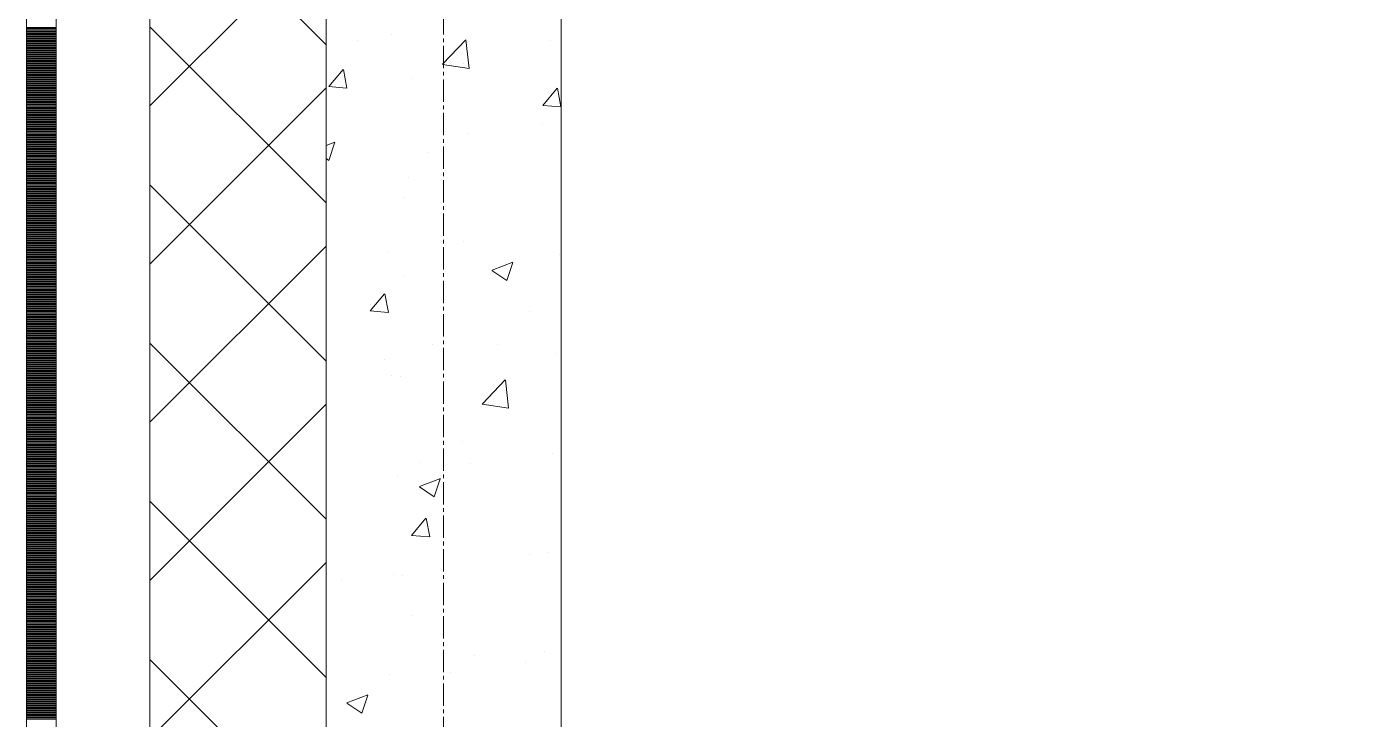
# Model space of a CAD drawing. Header units: millimetres. Extents: x 538266 to 1167394, y 114608 to 637157.
# Drawn here: x 828883 to 830013, y 193485 to 194075 of the extents above; entities that cross this region are included whole.
import ezdxf
from ezdxf.enums import TextEntityAlignment as Align

# ---------------------------------------------------------------- set-up
doc = ezdxf.new("R2010")
doc.units = ezdxf.units.MM
doc.linetypes.add('CENTER2', pattern=[28.575, 19.05, -3.175, 3.175, -3.175])
doc.linetypes.add('DASHED', pattern=[19.05, 12.7, -6.35])
doc.layers.get('Defpoints').update_dxf_attribs({"color": 140})
doc.layers.add('АР_Делит', color=120, linetype='Continuous', lineweight=0, plot=False)
for name, color, linetype, lineweight in [('АР_Стены ПЕНОблок', 52, 'Continuous', 20), ('АР_Тонкая', 254, 'Continuous', 5), ('АР_Утеплитель', 31, 'Continuous', 0), ('АР_Штриховка', 8, 'Continuous', 0)]:
    doc.layers.add(name, color=color, linetype=linetype, lineweight=lineweight)
doc.layers.add('РД_Оси_100', color=7, linetype='Continuous', lineweight=0, true_color=0x525252)
doc.styles.add('style1', font='ARIALN.TTF')

# ---------------------------------------------------------------- blocks, each defined once
blk = doc.blocks.new('2_этаж')
at = {"layer": 'АР_Стены ПЕНОблок', "color": 18, "linetype": 'Continuous', "lineweight": 20, "true_color": 0x000000}
for p, q in [((672773.6, 213213.2), (672773.6, 137013.2)), ((672973.6, 137013.2), (672973.6, 213213.2))]:
    blk.add_line(p, q, dxfattribs=at)
at = {"layer": 'АР_Тонкая', "color": 18, "linetype": 'Continuous', "lineweight": 5, "true_color": 0x000000}
for p, q in [((672518.6, 213213.2), (672518.6, 137013.2)), ((672543.6, 213213.2), (672543.6, 137013.2)), ((672543.6, 137013.2), (672543.6, 213213.2)), ((672623.6, 137013.2), (672623.6, 213213.2))]:
    blk.add_line(p, q, dxfattribs=at)
at = {"layer": 'АР_Утеплитель', "color": 18, "linetype": 'Continuous', "lineweight": 0, "true_color": 0x000000}
for p, q in [((672623.6, 213213.2), (672623.6, 137013.2)), ((672773.6, 137013.2), (672773.6, 213213.2))]:
    blk.add_line(p, q, dxfattribs=at)
at = {"layer": 'АР_Штриховка', "color": 18, "linetype": 'Continuous', "lineweight": 0, "true_color": 0x000000}
for p, q in [((672773.6, 194059.3), (672623.6, 194209.3)), ((672623.6, 194007.2), (672773.6, 194157.2)), ((672518.6, 194074), (672543.6, 194074)), ((672518.6, 194073), (672543.6, 194073)), ((672518.6, 194072), (672543.6, 194072)), ((672518.6, 194071), (672543.6, 194071)), ((672518.6, 194070), (672543.6, 194070)), ((672518.6, 194069), (672543.6, 194069)), ((672518.6, 194068), (672543.6, 194068)), ((672518.6, 194067), (672543.6, 194067)), ((672518.6, 194066), (672543.6, 194066)), ((672518.6, 194065), (672543.6, 194065)), ((672773.6, 193924.6), (672623.6, 194074.6)), ((672828.9, 194068.3), (672828.9, 194068.3)), ((672518.6, 194064), (672543.6, 194064)), ((672518.6, 194063), (672543.6, 194063)), ((672518.6, 194062), (672543.6, 194062)), ((672518.6, 194061), (672543.6, 194061)), ((672518.6, 194060), (672543.6, 194060)), ((672518.6, 194059), (672543.6, 194059)), ((672518.6, 194058), (672543.6, 194058)), ((672518.6, 194057), (672543.6, 194057)), ((672518.6, 194056), (672543.6, 194056)), ((672518.6, 194055), (672543.6, 194055)), ((672518.6, 194054), (672543.6, 194054)), ((672800.1, 194062.5), (672800.1, 194062.5)), ((672872.6, 194042.7), (672892.4, 194063.4)), ((672895.2, 194039.2), (672892.4, 194063.4)), ((672964.5, 194062.6), (672964.5, 194062.6)), ((672518.6, 194053), (672543.6, 194053)), ((672518.6, 194052), (672543.6, 194052)), ((672518.6, 194051), (672543.6, 194051)), ((672518.6, 194050), (672543.6, 194050)), ((672518.6, 194049), (672543.6, 194049)), ((672518.6, 194048), (672543.6, 194048)), ((672518.6, 194047), (672543.6, 194047)), ((672518.6, 194046), (672543.6, 194046)), ((672518.6, 194045), (672543.6, 194045)), ((672518.6, 194044), (672543.6, 194044)), ((672518.6, 194043), (672543.6, 194043)), ((672872.6, 194042.6), (672895.2, 194039.1)), ((672890.4, 194043.3), (672890.4, 194043.3)), ((672518.6, 194042), (672543.6, 194042)), ((672518.6, 194041), (672543.6, 194041)), ((672518.6, 194040), (672543.6, 194040)), ((672518.6, 194039), (672543.6, 194039)), ((672518.6, 194038), (672543.6, 194038)), ((672518.6, 194037), (672543.6, 194037)), ((672518.6, 194036), (672543.6, 194036)), ((672518.6, 194035), (672543.6, 194035)), ((672518.6, 194034), (672543.6, 194034)), ((672518.6, 194033), (672543.6, 194033)), ((672518.6, 194032), (672543.6, 194032)), ((672775.8, 194023.7), (672788, 194038.3)), ((672791.2, 194022.4), (672788.3, 194038.3)), ((672518.6, 194031), (672543.6, 194031)), ((672518.6, 194030), (672543.6, 194030)), ((672518.6, 194029), (672543.6, 194029)), ((672518.6, 194028), (672543.6, 194028)), ((672518.6, 194027), (672543.6, 194027)), ((672518.6, 194026), (672543.6, 194026)), ((672518.6, 194025), (672543.6, 194025)), ((672518.6, 194024), (672543.6, 194024)), ((672518.6, 194023), (672543.6, 194023)), ((672518.6, 194022), (672543.6, 194022)), ((672518.6, 194021), (672543.6, 194021)), ((672518.6, 194020), (672543.6, 194020)), ((672623.6, 193872.5), (672773.6, 194022.5)), ((672775.8, 194023.7), (672791, 194022.3)), ((672846.4, 194030.7), (672846.4, 194030.7)), ((672958, 194007.7), (672970.2, 194022.3)), ((672973.4, 194006.4), (672970.5, 194022.4)), ((672518.6, 194019), (672543.6, 194019)), ((672518.6, 194018), (672543.6, 194018)), ((672518.6, 194017), (672543.6, 194017)), ((672518.6, 194016), (672543.6, 194016)), ((672518.6, 194015), (672543.6, 194015)), ((672518.6, 194014), (672543.6, 194014)), ((672518.6, 194013), (672543.6, 194013)), ((672518.6, 194012), (672543.6, 194012)), ((672518.6, 194011), (672543.6, 194011)), ((672518.6, 194010), (672543.6, 194010)), ((672518.6, 194009), (672543.6, 194009)), ((672518.6, 194008), (672543.6, 194008)), ((672518.6, 194007), (672543.6, 194007)), ((672518.6, 194006), (672543.6, 194006)), ((672518.6, 194005), (672543.6, 194005)), ((672518.6, 194004), (672543.6, 194004)), ((672518.6, 194003), (672543.6, 194003)), ((672518.6, 194002), (672543.6, 194002)), ((672518.6, 194001), (672543.6, 194001)), ((672518.6, 194000), (672543.6, 194000)), ((672518.6, 193999), (672543.6, 193999)), ((672518.6, 193998), (672543.6, 193998)), ((672958, 194007.7), (672973.2, 194006.4)), ((672518.6, 193997), (672543.6, 193997)), ((672518.6, 193996), (672543.6, 193996)), ((672518.6, 193995), (672543.6, 193995)), ((672518.6, 193994), (672543.6, 193994)), ((672518.6, 193993), (672543.6, 193993)), ((672518.6, 193992), (672543.6, 193992)), ((672518.6, 193991), (672543.6, 193991)), ((672518.6, 193990), (672543.6, 193990)), ((672518.6, 193989), (672543.6, 193989)), ((672518.6, 193988), (672543.6, 193988)), ((672518.6, 193987), (672543.6, 193987)), ((672518.6, 193986), (672543.6, 193986)), ((672957.3, 193991.8), (672957.3, 193991.8)), ((672518.6, 193985), (672543.6, 193985)), ((672518.6, 193984), (672543.6, 193984)), ((672518.6, 193983), (672543.6, 193983)), ((672518.6, 193982), (672543.6, 193982)), ((672518.6, 193981), (672543.6, 193981)), ((672518.6, 193980), (672543.6, 193980)), ((672518.6, 193979), (672543.6, 193979)), ((672518.6, 193978), (672543.6, 193978)), ((672518.6, 193977), (672543.6, 193977)), ((672518.6, 193976), (672543.6, 193976)), ((672518.6, 193975), (672543.6, 193975)), ((672773.6, 193973.5), (672781, 193976.3)), ((672775.8, 193960.8), (672780.9, 193976.2)), ((672893.7, 193983.4), (672893.7, 193983.4)), ((672518.6, 193974), (672543.6, 193974)), ((672518.6, 193973), (672543.6, 193973)), ((672518.6, 193972), (672543.6, 193972)), ((672518.6, 193971), (672543.6, 193971)), ((672518.6, 193970), (672543.6, 193970)), ((672518.6, 193969), (672543.6, 193969)), ((672518.6, 193968), (672543.6, 193968)), ((672518.6, 193967), (672543.6, 193967)), ((672518.6, 193966), (672543.6, 193966)), ((672518.6, 193965), (672543.6, 193965)), ((672518.6, 193964), (672543.6, 193964)), ((672860.4, 193967.6), (672860.4, 193967.6)), ((672518.6, 193963), (672543.6, 193963)), ((672518.6, 193962), (672543.6, 193962)), ((672518.6, 193961), (672543.6, 193961)), ((672518.6, 193960), (672543.6, 193960)), ((672518.6, 193959), (672543.6, 193959)), ((672518.6, 193958), (672543.6, 193958)), ((672518.6, 193957), (672543.6, 193957)), ((672518.6, 193956), (672543.6, 193956)), ((672518.6, 193955), (672543.6, 193955)), ((672518.6, 193954), (672543.6, 193954)), ((672518.6, 193953), (672543.6, 193953)), ((672518.6, 193952), (672543.6, 193952)), ((672773.6, 193962.3), (672775.7, 193960.8)), ((672518.6, 193951), (672543.6, 193951)), ((672518.6, 193950), (672543.6, 193950)), ((672518.6, 193949), (672543.6, 193949)), ((672518.6, 193948), (672543.6, 193948)), ((672518.6, 193947), (672543.6, 193947)), ((672518.6, 193946), (672543.6, 193946)), ((672518.6, 193945), (672543.6, 193945)), ((672518.6, 193944), (672543.6, 193944)), ((672518.6, 193943), (672543.6, 193943)), ((672518.6, 193942), (672543.6, 193942)), ((672518.6, 193941), (672543.6, 193941)), ((672843.3, 193946.2), (672843.3, 193946.2)), ((672518.6, 193940), (672543.6, 193940)), ((672518.6, 193939), (672543.6, 193939)), ((672518.6, 193938), (672543.6, 193938)), ((672518.6, 193937), (672543.6, 193937)), ((672518.6, 193936), (672543.6, 193936)), ((672518.6, 193935), (672543.6, 193935)), ((672518.6, 193934), (672543.6, 193934)), ((672518.6, 193933), (672543.6, 193933)), ((672518.6, 193932), (672543.6, 193932)), ((672518.6, 193931), (672543.6, 193931)), ((672518.6, 193930), (672543.6, 193930)), ((672773.6, 193789.9), (672623.6, 193939.9)), ((672518.6, 193929), (672543.6, 193929)), ((672518.6, 193928), (672543.6, 193928)), ((672518.6, 193927), (672543.6, 193927)), ((672518.6, 193926), (672543.6, 193926)), ((672518.6, 193925), (672543.6, 193925)), ((672518.6, 193924), (672543.6, 193924)), ((672518.6, 193923), (672543.6, 193923)), ((672518.6, 193922), (672543.6, 193922)), ((672518.6, 193921), (672543.6, 193921)), ((672518.6, 193920), (672543.6, 193920)), ((672518.6, 193919), (672543.6, 193919)), ((672518.6, 193918), (672543.6, 193918)), ((672839.3, 193929), (672839.3, 193929)), ((672518.6, 193917), (672543.6, 193917)), ((672518.6, 193916), (672543.6, 193916)), ((672518.6, 193915), (672543.6, 193915)), ((672518.6, 193914), (672543.6, 193914)), ((672518.6, 193913), (672543.6, 193913)), ((672518.6, 193912), (672543.6, 193912)), ((672518.6, 193911), (672543.6, 193911)), ((672518.6, 193910), (672543.6, 193910)), ((672518.6, 193909), (672543.6, 193909)), ((672518.6, 193908), (672543.6, 193908)), ((672518.6, 193907), (672543.6, 193907)), ((672518.6, 193906), (672543.6, 193906)), ((672518.6, 193905), (672543.6, 193905)), ((672518.6, 193904), (672543.6, 193904)), ((672518.6, 193903), (672543.6, 193903)), ((672518.6, 193902), (672543.6, 193902)), ((672518.6, 193901), (672543.6, 193901)), ((672518.6, 193900), (672543.6, 193900)), ((672518.6, 193899), (672543.6, 193899)), ((672518.6, 193898), (672543.6, 193898)), ((672518.6, 193897), (672543.6, 193897)), ((672518.6, 193896), (672543.6, 193896)), ((672518.6, 193895), (672543.6, 193895)), ((672518.6, 193894), (672543.6, 193894)), ((672518.6, 193893), (672543.6, 193893)), ((672518.6, 193892), (672543.6, 193892)), ((672518.6, 193891), (672543.6, 193891)), ((672518.6, 193890), (672543.6, 193890)), ((672518.6, 193889), (672543.6, 193889)), ((672518.6, 193888), (672543.6, 193888)), ((672518.6, 193887), (672543.6, 193887)), ((672518.6, 193886), (672543.6, 193886)), ((672518.6, 193885), (672543.6, 193885)), ((672623.6, 193737.8), (672773.6, 193887.8)), ((672890.4, 193891.6), (672890.4, 193891.6)), ((672518.6, 193884), (672543.6, 193884)), ((672518.6, 193883), (672543.6, 193883)), ((672518.6, 193882), (672543.6, 193882)), ((672518.6, 193881), (672543.6, 193881)), ((672518.6, 193880), (672543.6, 193880)), ((672518.6, 193879), (672543.6, 193879)), ((672518.6, 193878), (672543.6, 193878)), ((672518.6, 193877), (672543.6, 193877)), ((672518.6, 193876), (672543.6, 193876)), ((672518.6, 193875), (672543.6, 193875)), ((672518.6, 193874), (672543.6, 193874)), ((672518.6, 193873), (672543.6, 193873)), ((672826.9, 193883.3), (672826.9, 193883.3)), ((672914.8, 193867.2), (672932.6, 193874.1)), ((672927.4, 193858.6), (672932.5, 193873.9)), ((672972.2, 193880.6), (672972.2, 193880.6)), ((672518.6, 193872), (672543.6, 193872)), ((672518.6, 193871), (672543.6, 193871)), ((672518.6, 193870), (672543.6, 193870)), ((672518.6, 193869), (672543.6, 193869)), ((672518.6, 193868), (672543.6, 193868)), ((672518.6, 193867), (672543.6, 193867)), ((672518.6, 193866), (672543.6, 193866)), ((672518.6, 193865), (672543.6, 193865)), ((672518.6, 193864), (672543.6, 193864)), ((672518.6, 193863), (672543.6, 193863)), ((672518.6, 193862), (672543.6, 193862)), ((672840.3, 193861.6), (672840.3, 193861.6)), ((672914.7, 193867.1), (672927.4, 193858.6)), ((672518.6, 193861), (672543.6, 193861)), ((672518.6, 193860), (672543.6, 193860)), ((672518.6, 193859), (672543.6, 193859)), ((672518.6, 193858), (672543.6, 193858)), ((672518.6, 193857), (672543.6, 193857)), ((672518.6, 193856), (672543.6, 193856)), ((672518.6, 193855), (672543.6, 193855)), ((672518.6, 193854), (672543.6, 193854)), ((672518.6, 193853), (672543.6, 193853)), ((672518.6, 193852), (672543.6, 193852)), ((672518.6, 193851), (672543.6, 193851)), ((672518.6, 193850), (672543.6, 193850)), ((672518.6, 193849), (672543.6, 193849)), ((672518.6, 193848), (672543.6, 193848)), ((672518.6, 193847), (672543.6, 193847)), ((672518.6, 193846), (672543.6, 193846)), ((672518.6, 193845), (672543.6, 193845)), ((672518.6, 193844), (672543.6, 193844)), ((672518.6, 193843), (672543.6, 193843)), ((672518.6, 193842), (672543.6, 193842)), ((672518.6, 193841), (672543.6, 193841)), ((672518.6, 193840), (672543.6, 193840)), ((672518.6, 193839), (672543.6, 193839)), ((672811, 193832.6), (672823.3, 193847.2)), ((672826.5, 193831.3), (672823.5, 193847.2)), ((672518.6, 193838), (672543.6, 193838)), ((672518.6, 193837), (672543.6, 193837)), ((672518.6, 193836), (672543.6, 193836)), ((672518.6, 193835), (672543.6, 193835)), ((672518.6, 193834), (672543.6, 193834)), ((672518.6, 193833), (672543.6, 193833)), ((672518.6, 193832), (672543.6, 193832)), ((672518.6, 193831), (672543.6, 193831)), ((672518.6, 193830), (672543.6, 193830)), ((672518.6, 193829), (672543.6, 193829)), ((672518.6, 193828), (672543.6, 193828)), ((672810.9, 193837.8), (672810.9, 193837.8)), ((672811, 193832.6), (672826.2, 193831.3)), ((672946.5, 193832.1), (672946.5, 193832.1)), ((672518.6, 193827), (672543.6, 193827)), ((672518.6, 193826), (672543.6, 193826)), ((672518.6, 193825), (672543.6, 193825)), ((672518.6, 193824), (672543.6, 193824)), ((672518.6, 193823), (672543.6, 193823)), ((672518.6, 193822), (672543.6, 193822)), ((672518.6, 193821), (672543.6, 193821)), ((672518.6, 193820), (672543.6, 193820)), ((672518.6, 193819), (672543.6, 193819)), ((672518.6, 193818), (672543.6, 193818)), ((672518.6, 193817), (672543.6, 193817)), ((672518.6, 193816), (672543.6, 193816)), ((672518.6, 193815), (672543.6, 193815)), ((672518.6, 193814), (672543.6, 193814)), ((672518.6, 193813), (672543.6, 193813)), ((672518.6, 193812), (672543.6, 193812)), ((672518.6, 193811), (672543.6, 193811)), ((672518.6, 193810), (672543.6, 193810)), ((672518.6, 193809), (672543.6, 193809)), ((672518.6, 193808), (672543.6, 193808)), ((672518.6, 193807), (672543.6, 193807)), ((672518.6, 193806), (672543.6, 193806)), ((672518.6, 193805), (672543.6, 193805)), ((672773.6, 193655.2), (672623.6, 193805.2)), ((672518.6, 193804), (672543.6, 193804)), ((672518.6, 193803), (672543.6, 193803)), ((672518.6, 193802), (672543.6, 193802)), ((672518.6, 193801), (672543.6, 193801)), ((672518.6, 193800), (672543.6, 193800)), ((672518.6, 193799), (672543.6, 193799)), ((672518.6, 193798), (672543.6, 193798)), ((672518.6, 193797), (672543.6, 193797)), ((672518.6, 193796), (672543.6, 193796)), ((672518.6, 193795), (672543.6, 193795)), ((672518.6, 193794), (672543.6, 193794)), ((672864.5, 193803.7), (672864.5, 193803.7)), ((672919.8, 193804.1), (672919.8, 193804.1)), ((672969.1, 193796.1), (672969.1, 193796.1)), ((672518.6, 193793), (672543.6, 193793)), ((672518.6, 193792), (672543.6, 193792)), ((672518.6, 193791), (672543.6, 193791)), ((672518.6, 193790), (672543.6, 193790)), ((672518.6, 193789), (672543.6, 193789)), ((672518.6, 193788), (672543.6, 193788)), ((672518.6, 193787), (672543.6, 193787)), ((672518.6, 193786), (672543.6, 193786)), ((672518.6, 193785), (672543.6, 193785)), ((672518.6, 193784), (672543.6, 193784)), ((672518.6, 193783), (672543.6, 193783)), ((672823.6, 193791.5), (672823.6, 193791.5)), ((672518.6, 193782), (672543.6, 193782)), ((672518.6, 193781), (672543.6, 193781)), ((672518.6, 193780), (672543.6, 193780)), ((672518.6, 193779), (672543.6, 193779)), ((672518.6, 193778), (672543.6, 193778)), ((672518.6, 193777), (672543.6, 193777)), ((672518.6, 193776), (672543.6, 193776)), ((672518.6, 193775), (672543.6, 193775)), ((672518.6, 193774), (672543.6, 193774)), ((672518.6, 193773), (672543.6, 193773)), ((672518.6, 193772), (672543.6, 193772)), ((672828.8, 193777.4), (672828.8, 193777.4)), ((672837.2, 193777), (672837.2, 193777)), ((672906.3, 193753.3), (672926, 193773.9)), ((672928.9, 193749.8), (672926.1, 193773.9)), ((672518.6, 193771), (672543.6, 193771)), ((672518.6, 193770), (672543.6, 193770)), ((672518.6, 193769), (672543.6, 193769)), ((672518.6, 193768), (672543.6, 193768)), ((672518.6, 193767), (672543.6, 193767)), ((672518.6, 193766), (672543.6, 193766)), ((672518.6, 193765), (672543.6, 193765)), ((672518.6, 193764), (672543.6, 193764)), ((672518.6, 193763), (672543.6, 193763)), ((672518.6, 193762), (672543.6, 193762)), ((672518.6, 193761), (672543.6, 193761)), ((672518.6, 193760), (672543.6, 193760)), ((672518.6, 193759), (672543.6, 193759)), ((672518.6, 193758), (672543.6, 193758)), ((672518.6, 193757), (672543.6, 193757)), ((672518.6, 193756), (672543.6, 193756)), ((672518.6, 193755), (672543.6, 193755)), ((672518.6, 193754), (672543.6, 193754)), ((672518.6, 193753), (672543.6, 193753)), ((672518.6, 193752), (672543.6, 193752)), ((672518.6, 193751), (672543.6, 193751)), ((672518.6, 193750), (672543.6, 193750)), ((672518.6, 193749), (672543.6, 193749)), ((672623.6, 193603.1), (672773.6, 193753.1)), ((672906.3, 193753.2), (672928.9, 193749.7)), ((672518.6, 193748), (672543.6, 193748)), ((672518.6, 193747), (672543.6, 193747)), ((672518.6, 193746), (672543.6, 193746)), ((672518.6, 193745), (672543.6, 193745)), ((672518.6, 193744), (672543.6, 193744)), ((672518.6, 193743), (672543.6, 193743)), ((672518.6, 193742), (672543.6, 193742)), ((672518.6, 193741), (672543.6, 193741)), ((672518.6, 193740), (672543.6, 193740)), ((672518.6, 193739), (672543.6, 193739)), ((672518.6, 193738), (672543.6, 193738)), ((672518.6, 193737), (672543.6, 193737)), ((672518.6, 193736), (672543.6, 193736)), ((672518.6, 193735), (672543.6, 193735)), ((672518.6, 193734), (672543.6, 193734)), ((672518.6, 193733), (672543.6, 193733)), ((672518.6, 193732), (672543.6, 193732)), ((672518.6, 193731), (672543.6, 193731)), ((672518.6, 193730), (672543.6, 193730)), ((672518.6, 193729), (672543.6, 193729)), ((672518.6, 193728), (672543.6, 193728)), ((672518.6, 193727), (672543.6, 193727)), ((672518.6, 193726), (672543.6, 193726)), ((672518.6, 193725), (672543.6, 193725)), ((672518.6, 193724), (672543.6, 193724)), ((672518.6, 193723), (672543.6, 193723)), ((672518.6, 193722), (672543.6, 193722)), ((672518.6, 193721), (672543.6, 193721)), ((672518.6, 193720), (672543.6, 193720)), ((672518.6, 193719), (672543.6, 193719)), ((672518.6, 193718), (672543.6, 193718)), ((672518.6, 193717), (672543.6, 193717)), ((672518.6, 193716), (672543.6, 193716)), ((672518.6, 193715), (672543.6, 193715)), ((672889.6, 193721.7), (672889.6, 193721.7)), ((672518.6, 193714), (672543.6, 193714)), ((672518.6, 193713), (672543.6, 193713)), ((672518.6, 193712), (672543.6, 193712)), ((672518.6, 193711), (672543.6, 193711)), ((672518.6, 193710), (672543.6, 193710)), ((672518.6, 193709), (672543.6, 193709)), ((672518.6, 193708), (672543.6, 193708)), ((672518.6, 193707), (672543.6, 193707)), ((672518.6, 193706), (672543.6, 193706)), ((672518.6, 193705), (672543.6, 193705)), ((672518.6, 193704), (672543.6, 193704)), ((672853, 193703.9), (672853, 193703.9)), ((672966, 193711.5), (672966, 193711.5)), ((672518.6, 193703), (672543.6, 193703)), ((672518.6, 193702), (672543.6, 193702)), ((672518.6, 193701), (672543.6, 193701)), ((672518.6, 193700), (672543.6, 193700)), ((672518.6, 193699), (672543.6, 193699)), ((672518.6, 193698), (672543.6, 193698)), ((672518.6, 193697), (672543.6, 193697)), ((672518.6, 193696), (672543.6, 193696)), ((672518.6, 193695), (672543.6, 193695)), ((672518.6, 193694), (672543.6, 193694)), ((672518.6, 193693), (672543.6, 193693)), ((672518.6, 193692), (672543.6, 193692)), ((672834.1, 193692.5), (672834.1, 193692.5)), ((672896, 193703), (672896, 193703)), ((672518.6, 193691), (672543.6, 193691)), ((672518.6, 193690), (672543.6, 193690)), ((672518.6, 193689), (672543.6, 193689)), ((672518.6, 193688), (672543.6, 193688)), ((672518.6, 193687), (672543.6, 193687)), ((672518.6, 193686), (672543.6, 193686)), ((672518.6, 193685), (672543.6, 193685)), ((672518.6, 193684), (672543.6, 193684)), ((672518.6, 193683), (672543.6, 193683)), ((672518.6, 193682), (672543.6, 193682)), ((672518.6, 193681), (672543.6, 193681)), ((672852.9, 193682.9), (672865.6, 193674.4)), ((672853, 193683), (672870.8, 193689.9)), ((672865.6, 193674.4), (672870.7, 193689.7)), ((672518.6, 193680), (672543.6, 193680)), ((672518.6, 193679), (672543.6, 193679)), ((672518.6, 193678), (672543.6, 193678)), ((672518.6, 193677), (672543.6, 193677)), ((672518.6, 193676), (672543.6, 193676)), ((672518.6, 193675), (672543.6, 193675)), ((672518.6, 193674), (672543.6, 193674)), ((672518.6, 193673), (672543.6, 193673)), ((672518.6, 193672), (672543.6, 193672)), ((672518.6, 193671), (672543.6, 193671)), ((672518.6, 193670), (672543.6, 193670)), ((672773.6, 193520.5), (672623.6, 193670.5)), ((672518.6, 193669), (672543.6, 193669)), ((672518.6, 193668), (672543.6, 193668)), ((672518.6, 193667), (672543.6, 193667)), ((672518.6, 193666), (672543.6, 193666)), ((672518.6, 193665), (672543.6, 193665)), ((672518.6, 193664), (672543.6, 193664)), ((672518.6, 193663), (672543.6, 193663)), ((672518.6, 193662), (672543.6, 193662)), ((672518.6, 193661), (672543.6, 193661)), ((672518.6, 193660), (672543.6, 193660)), ((672518.6, 193659), (672543.6, 193659)), ((672518.6, 193658), (672543.6, 193658)), ((672518.6, 193657), (672543.6, 193657)), ((672518.6, 193656), (672543.6, 193656)), ((672518.6, 193655), (672543.6, 193655)), ((672518.6, 193654), (672543.6, 193654)), ((672518.6, 193653), (672543.6, 193653)), ((672518.6, 193652), (672543.6, 193652)), ((672518.6, 193651), (672543.6, 193651)), ((672518.6, 193650), (672543.6, 193650)), ((672518.6, 193649), (672543.6, 193649)), ((672518.6, 193648), (672543.6, 193648)), ((672518.6, 193647), (672543.6, 193647)), ((672846.3, 193641.5), (672858.5, 193656.1)), ((672861.7, 193640.3), (672858.8, 193656.2)), ((672518.6, 193646), (672543.6, 193646)), ((672518.6, 193645), (672543.6, 193645)), ((672518.6, 193644), (672543.6, 193644)), ((672518.6, 193643), (672543.6, 193643)), ((672518.6, 193642), (672543.6, 193642)), ((672518.6, 193641), (672543.6, 193641)), ((672518.6, 193640), (672543.6, 193640)), ((672518.6, 193639), (672543.6, 193639)), ((672518.6, 193638), (672543.6, 193638)), ((672518.6, 193637), (672543.6, 193637)), ((672518.6, 193636), (672543.6, 193636)), ((672846.3, 193641.5), (672861.5, 193640.2)), ((672518.6, 193635), (672543.6, 193635)), ((672518.6, 193634), (672543.6, 193634)), ((672518.6, 193633), (672543.6, 193633)), ((672518.6, 193632), (672543.6, 193632)), ((672518.6, 193631), (672543.6, 193631)), ((672518.6, 193630), (672543.6, 193630)), ((672518.6, 193629), (672543.6, 193629)), ((672518.6, 193628), (672543.6, 193628)), ((672518.6, 193627), (672543.6, 193627)), ((672518.6, 193626), (672543.6, 193626)), ((672518.6, 193625), (672543.6, 193625)), ((672946.6, 193624.9), (672946.6, 193624.9)), ((672962.9, 193627), (672962.9, 193627)), ((672518.6, 193624), (672543.6, 193624)), ((672518.6, 193623), (672543.6, 193623)), ((672518.6, 193622), (672543.6, 193622)), ((672518.6, 193621), (672543.6, 193621)), ((672518.6, 193620), (672543.6, 193620)), ((672518.6, 193619), (672543.6, 193619)), ((672518.6, 193618), (672543.6, 193618)), ((672518.6, 193617), (672543.6, 193617)), ((672518.6, 193616), (672543.6, 193616)), ((672518.6, 193615), (672543.6, 193615)), ((672518.6, 193614), (672543.6, 193614)), ((672518.6, 193613), (672543.6, 193613)), ((672623.6, 193468.4), (672773.6, 193618.4)), ((672518.6, 193612), (672543.6, 193612)), ((672518.6, 193611), (672543.6, 193611)), ((672518.6, 193610), (672543.6, 193610)), ((672518.6, 193609), (672543.6, 193609)), ((672518.6, 193608), (672543.6, 193608)), ((672518.6, 193607), (672543.6, 193607)), ((672518.6, 193606), (672543.6, 193606)), ((672518.6, 193605), (672543.6, 193605)), ((672518.6, 193604), (672543.6, 193604)), ((672518.6, 193603), (672543.6, 193603)), ((672518.6, 193602), (672543.6, 193602)), ((672786.2, 193603.8), (672786.2, 193603.8)), ((672831, 193607.9), (672831, 193607.9)), ((672838.5, 193607.3), (672838.5, 193607.3)), ((672518.6, 193601), (672543.6, 193601)), ((672518.6, 193600), (672543.6, 193600)), ((672518.6, 193599), (672543.6, 193599)), ((672518.6, 193598), (672543.6, 193598)), ((672518.6, 193597), (672543.6, 193597)), ((672518.6, 193596), (672543.6, 193596)), ((672518.6, 193595), (672543.6, 193595)), ((672518.6, 193594), (672543.6, 193594)), ((672518.6, 193593), (672543.6, 193593)), ((672518.6, 193592), (672543.6, 193592)), ((672518.6, 193591), (672543.6, 193591)), ((672518.6, 193590), (672543.6, 193590)), ((672518.6, 193589), (672543.6, 193589)), ((672518.6, 193588), (672543.6, 193588)), ((672518.6, 193587), (672543.6, 193587)), ((672518.6, 193586), (672543.6, 193586)), ((672518.6, 193585), (672543.6, 193585)), ((672518.6, 193584), (672543.6, 193584)), ((672518.6, 193583), (672543.6, 193583)), ((672518.6, 193582), (672543.6, 193582)), ((672518.6, 193581), (672543.6, 193581)), ((672518.6, 193580), (672543.6, 193580)), ((672518.6, 193579), (672543.6, 193579)), ((672518.6, 193578), (672543.6, 193578)), ((672518.6, 193577), (672543.6, 193577)), ((672518.6, 193576), (672543.6, 193576)), ((672518.6, 193575), (672543.6, 193575)), ((672518.6, 193574), (672543.6, 193574)), ((672518.6, 193573), (672543.6, 193573)), ((672518.6, 193572), (672543.6, 193572)), ((672518.6, 193571), (672543.6, 193571)), ((672518.6, 193570), (672543.6, 193570)), ((672518.6, 193569), (672543.6, 193569)), ((672518.6, 193568), (672543.6, 193568)), ((672846.5, 193573.2), (672846.5, 193573.2)), ((672518.6, 193567), (672543.6, 193567)), ((672518.6, 193566), (672543.6, 193566)), ((672518.6, 193565), (672543.6, 193565)), ((672518.6, 193564), (672543.6, 193564)), ((672518.6, 193563), (672543.6, 193563)), ((672518.6, 193562), (672543.6, 193562)), ((672518.6, 193561), (672543.6, 193561)), ((672518.6, 193560), (672543.6, 193560)), ((672518.6, 193559), (672543.6, 193559)), ((672518.6, 193558), (672543.6, 193558)), ((672518.6, 193557), (672543.6, 193557)), ((672518.6, 193556), (672543.6, 193556)), ((672518.6, 193555), (672543.6, 193555)), ((672518.6, 193554), (672543.6, 193554)), ((672518.6, 193553), (672543.6, 193553)), ((672518.6, 193552), (672543.6, 193552)), ((672518.6, 193551), (672543.6, 193551)), ((672518.6, 193550), (672543.6, 193550)), ((672518.6, 193549), (672543.6, 193549)), ((672518.6, 193548), (672543.6, 193548)), ((672518.6, 193547), (672543.6, 193547)), ((672518.6, 193546), (672543.6, 193546)), ((672518.6, 193545), (672543.6, 193545)), ((672518.6, 193544), (672543.6, 193544)), ((672518.6, 193543), (672543.6, 193543)), ((672518.6, 193542), (672543.6, 193542)), ((672518.6, 193541), (672543.6, 193541)), ((672518.6, 193540), (672543.6, 193540)), ((672518.6, 193539), (672543.6, 193539)), ((672518.6, 193538), (672543.6, 193538)), ((672518.6, 193537), (672543.6, 193537)), ((672518.6, 193536), (672543.6, 193536)), ((672518.6, 193535), (672543.6, 193535)), ((672518.6, 193534), (672543.6, 193534)), ((672773.6, 193385.8), (672623.6, 193535.8)), ((672900.1, 193539.1), (672900.1, 193539.1)), ((672959.8, 193542.4), (672959.8, 193542.4)), ((672518.6, 193533), (672543.6, 193533)), ((672518.6, 193532), (672543.6, 193532)), ((672518.6, 193531), (672543.6, 193531)), ((672518.6, 193530), (672543.6, 193530)), ((672518.6, 193529), (672543.6, 193529)), ((672518.6, 193528), (672543.6, 193528)), ((672518.6, 193527), (672543.6, 193527)), ((672518.6, 193526), (672543.6, 193526)), ((672518.6, 193525), (672543.6, 193525)), ((672518.6, 193524), (672543.6, 193524)), ((672518.6, 193523), (672543.6, 193523)), ((672827.9, 193523.4), (672827.9, 193523.4)), ((672879.8, 193524.7), (672879.8, 193524.7)), ((672943.4, 193533.1), (672943.4, 193533.1)), ((672518.6, 193522), (672543.6, 193522)), ((672518.6, 193521), (672543.6, 193521)), ((672518.6, 193520), (672543.6, 193520)), ((672518.6, 193519), (672543.6, 193519)), ((672518.6, 193518), (672543.6, 193518)), ((672518.6, 193517), (672543.6, 193517)), ((672518.6, 193516), (672543.6, 193516)), ((672518.6, 193515), (672543.6, 193515)), ((672518.6, 193514), (672543.6, 193514)), ((672518.6, 193513), (672543.6, 193513)), ((672518.6, 193512), (672543.6, 193512)), ((672518.6, 193511), (672543.6, 193511)), ((672518.6, 193510), (672543.6, 193510)), ((672518.6, 193509), (672543.6, 193509)), ((672518.6, 193508), (672543.6, 193508)), ((672518.6, 193507), (672543.6, 193507)), ((672518.6, 193506), (672543.6, 193506)), ((672518.6, 193505), (672543.6, 193505)), ((672518.6, 193504), (672543.6, 193504)), ((672518.6, 193503), (672543.6, 193503)), ((672518.6, 193502), (672543.6, 193502)), ((672518.6, 193501), (672543.6, 193501)), ((672518.6, 193500), (672543.6, 193500)), ((672791.2, 193498.9), (672809, 193505.7)), ((672803.8, 193490.2), (672808.9, 193505.5)), ((672518.6, 193499), (672543.6, 193499)), ((672518.6, 193498), (672543.6, 193498)), ((672518.6, 193497), (672543.6, 193497)), ((672518.6, 193496), (672543.6, 193496)), ((672518.6, 193495), (672543.6, 193495)), ((672518.6, 193494), (672543.6, 193494)), ((672518.6, 193493), (672543.6, 193493)), ((672518.6, 193492), (672543.6, 193492)), ((672518.6, 193491), (672543.6, 193491)), ((672518.6, 193490), (672543.6, 193490)), ((672518.6, 193489), (672543.6, 193489)), ((672791.1, 193498.7), (672803.8, 193490.2)), ((672518.6, 193488), (672543.6, 193488)), ((672518.6, 193487), (672543.6, 193487)), ((672518.6, 193486), (672543.6, 193486)), ((672518.6, 193485), (672543.6, 193485))]:
    blk.add_line(p, q, dxfattribs=at)
at = {"layer": 'Defpoints', "color": 18, "true_color": 0x000000, "style": 'style1'}
for p in [(677970.6, 219836.4), (678101.2, 211681.4)]:
    blk.add_attdef('АР-ПОМЕЩЕНИЕ:НАИМЕНОВАНИЕ', text='', height=100, dxfattribs=at).set_placement(p, align=Align.MIDDLE)
blk = doc.blocks.new('СОШ_2200_АР_ОСИ_М100_28.05.24')
at = {"layer": 'АР_Делит', "color": 251, "linetype": 'DASHED', "true_color": 0x636466}
blk.add_lwpolyline([(-355, 13145), (-355, 100855), (37145, 100855), (37145, 129155), (72745, 129155), (72745, 135155), (114955, 135155), (114955, -355)], dxfattribs=at)
at = {"layer": 'РД_Оси_100', "color": 251, "linetype": 'CENTER2', "true_color": 0x636466}
blk.add_line((0, -6155), (0, 139938.679), dxfattribs=at)

msp = doc.modelspace()

# ---------------------------------------------------------------- block references
msp.add_blockref('2_этаж', (156364.3, 0))
at = {"layer": 'РД_Оси_100'}
msp.add_blockref('СОШ_2200_АР_ОСИ_М100_28.05.24', (829237.8, 122413.2), dxfattribs=at)

doc.saveas('drawing.dxf')
